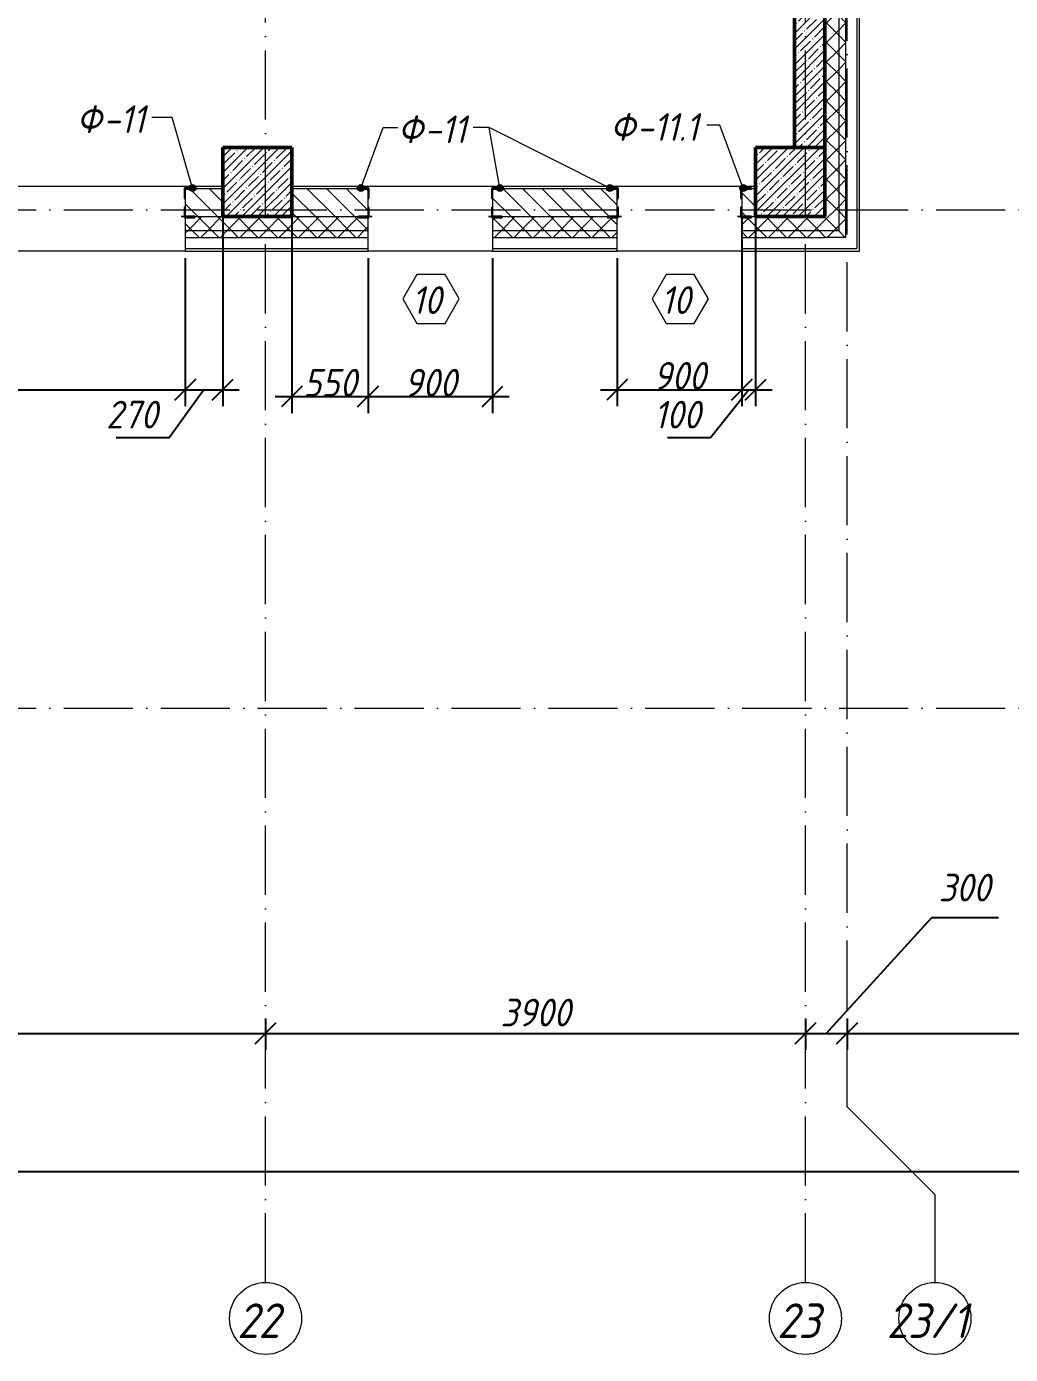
# Model space of a CAD drawing. Header units: millimetres. Extents: x -269418 to 201924, y -5890 to 98643.
# Drawn here: x 78933 to 86041, y -4670 to 4923 of the extents above; entities that cross this region are included whole.
import ezdxf

# ---------------------------------------------------------------- set-up
doc = ezdxf.new("R2010")
doc.units = ezdxf.units.MM
doc.linetypes.add('50_200_ШТРИХ_1Т_ш5_п1_п1_', pattern=[700, 500, -100, 0, -100])
for name, color, linetype, lineweight in [('A-ANNO-DIMS', 7, 'Continuous', 9), ('A-DETL', 7, 'Continuous', 9), ('A-GENM-1', 7, 'Continuous', 25), ('A-GENM-IDEN', 7, 'Continuous', 9), ('A-GLAZ-IDEN', 7, 'Continuous', 9), ('A-WALL', 7, 'Continuous', 5), ('A-WALL-1', 7, 'Continuous', 9), ('A-WALL-3', 7, 'Continuous', 50), ('A-WALL-FNSH-1', 7, 'Continuous', 9), ('A-WALL-PATT-2', 7, 'Continuous', 5), ('I-WALL', 7, 'Continuous', 5), ('S-COLS', 7, 'Continuous', 9), ('S-COLS-1', 7, 'Continuous', 5), ('S-COLS-2', 7, 'Continuous', 50), ('Оси', 7, 'Continuous', 9), ('Оси-1', 7, '50_200_ШТРИХ_1Т_ш5_п1_п1_', 9)]:
    doc.layers.add(name, color=color, linetype=linetype, lineweight=lineweight)
doc.layers.add('A-WALL-2', color=7, linetype='Continuous', lineweight=13, true_color=0xce0000)
doc.layers.add('A-WALL-PATT-1', color=7, linetype='Continuous', lineweight=5, true_color=0xce0000)
doc.styles.add('ISOCPEUR_I', font='isocpeui.ttf', dxfattribs={"width": 0.9, "height": 250})
doc.styles.add('ISOCPEUR_I_2', font='isocpeui.ttf', dxfattribs={"width": 0.9, "height": 200})
doc.dimstyles.new('ISO-2_0_0_9К_СРЕДНИЙ_1', dxfattribs={"dimscale": 304.8, "dimtxt": 199.196235, "dimasz": 0.492126, "dimexe": 0.393701, "dimexo": 0, "dimgap": 0, "dimtad": 1, "dimdec": 0, "dimzin": 0, "dimdsep": 46, "dimtxsty": 'ISOCPEUR_I_2', "dimblk1": 'OBLIQUE', "dimblk2": 'OBLIQUE', "dimsah": 1, "dimcen": 0.09, "dimdle": 0.393701, "dimazin": 0, "dimtfac": 1, "dimtdec": 4, "dimtix": 1, "dimtmove": 1, "dimatfit": 3, "dimfxl": 1, "dimtvp": 1, "dimtolj": 1, "dimtzin": 0, "dimarcsym": 2})
doc.dimstyles.new('ISO-2_0_0_9К_СРЕДНИЙ_2', dxfattribs={"dimscale": 304.8, "dimtxt": 199.196235, "dimasz": 0.492126, "dimexe": 0.393701, "dimexo": 0, "dimgap": 0, "dimtad": 1, "dimdec": 0, "dimzin": 0, "dimdsep": 46, "dimtxsty": 'ISOCPEUR_I_2', "dimblk1": 'OBLIQUE', "dimblk2": 'OBLIQUE', "dimsah": 1, "dimcen": 0.09, "dimdle": 0.393701, "dimazin": 0, "dimtfac": 1, "dimtdec": 4, "dimtix": 1, "dimtmove": 0, "dimatfit": 3, "dimfxl": 1, "dimtvp": 1, "dimtolj": 1, "dimtzin": 0, "dimarcsym": 2})
doc.dimstyles.new('ISO-2_0_0_9К_СРЕДНИЙ_ФОН', dxfattribs={"dimscale": 304.8, "dimtxt": 199.196235, "dimasz": 0.492126, "dimexe": 0.393701, "dimexo": 0, "dimgap": 0.164042, "dimtad": 1, "dimdec": 0, "dimdsep": 46, "dimtxsty": 'ISOCPEUR_I_2', "dimblk1": 'OBLIQUE', "dimblk2": 'OBLIQUE', "dimsah": 1, "dimcen": 0.09, "dimdle": 0.393701, "dimazin": 0, "dimtfac": 1, "dimtdec": 4, "dimtix": 1, "dimtmove": 0, "dimatfit": 3, "dimfxl": 1, "dimtvp": 1, "dimtfill": 1, "dimtolj": 1, "dimtzin": 0, "dimarcsym": 2})
doc.dimstyles.new('ISO-2_0_0_9К_СРЕДНИЙ_ФОН_1', dxfattribs={"dimscale": 304.8, "dimtxt": 199.196235, "dimasz": 0.492126, "dimexe": 0.393701, "dimexo": 0, "dimgap": 0.164042, "dimtad": 1, "dimdec": 0, "dimdsep": 46, "dimtxsty": 'ISOCPEUR_I_2', "dimblk1": 'OBLIQUE', "dimblk2": 'OBLIQUE', "dimsah": 1, "dimcen": 0.09, "dimdle": 0.393701, "dimazin": 0, "dimtfac": 1, "dimtdec": 4, "dimtix": 1, "dimtmove": 1, "dimatfit": 3, "dimfxl": 1, "dimtvp": 1, "dimtfill": 1, "dimtolj": 1, "dimtzin": 0, "dimarcsym": 2})
doc.dimstyles.new('ISO-2_0_0_9К_СРЕДНИЙ_ФОН_2', dxfattribs={"dimscale": 304.8, "dimtxt": 199.196235, "dimasz": 0.492126, "dimexe": 0.393701, "dimexo": 0, "dimgap": 0.164042, "dimtad": 1, "dimdec": 0, "dimdsep": 46, "dimtxsty": 'ISOCPEUR_I_2', "dimblk1": 'OBLIQUE', "dimblk2": 'OBLIQUE', "dimsah": 1, "dimcen": 0.09, "dimdle": 0.393701, "dimazin": 0, "dimtfac": 1, "dimtdec": 4, "dimtix": 1, "dimtmove": 2, "dimatfit": 3, "dimfxl": 1, "dimtvp": 1, "dimtfill": 1, "dimtolj": 1, "dimtzin": 0, "dimarcsym": 2})
pattern_1 = [(45, (0, 0), (-70.71068, 70.71068), []), (135, (0, 0), (-70.71068, -70.71068), [])]
pattern_2 = [(135, (0, 0), (-70.71068, -70.71068), [])]

# ---------------------------------------------------------------- blocks, each defined once
blk = doc.blocks.new('Колонна_Несущая_Прямоугольное сечение - Вн_ЖБ_500х500-V81-АР1_1_Кладочный план 3 этажа')
at = {"layer": 'S-COLS-1'}
h = blk.add_hatch(dxfattribs=at)
h.set_pattern_fill('FP_66', color=256, style=0, pattern_type=2)
h.set_pattern_definition([(45, (-80600, -3800), (-57.02463, 57.02463), []), (45, (-80542.975, -3800), (-57.02463, 57.02463), [100.806, -20.161, 3.353, -16.808])])
h.paths.add_polyline_path([(-250, -250), (250, -250), (250, 250), (-250, 250), (-250, -8)], flags=0)
at = {"layer": 'S-COLS-2'}
for p, q in [((250, 250), (-250, 250)), ((-250, 250), (-250, -250)), ((250, -250), (250, 250)), ((-250, -250), (250, -250))]:
    blk.add_line(p, q, dxfattribs=at)
blk = doc.blocks.new('Колонна_Несущая_Прямоугольное сечение - Вн_ЖБ_500х500-V111-АР1_1_Кладочный план 3 этажа')
at = {"layer": 'S-COLS-1'}
h = blk.add_hatch(dxfattribs=at)
h.set_pattern_fill('FP_100', color=256, style=0, pattern_type=2)
h.set_pattern_definition([(45, (-84450, -3800), (-57.02463, 57.02463), []), (45, (-84392.975, -3800), (-57.02463, 57.02463), [100.806, -20.161, 3.353, -16.808])])
h.paths.add_polyline_path([(-250, -250), (250, -250), (250, 250), (-250, 250), (-250, -8)], flags=0)
at = {"layer": 'S-COLS-2'}
for p, q in [((250, 250), (-250, 250)), ((-250, 250), (-250, -250)), ((250, -250), (250, 250)), ((-250, -250), (250, -250))]:
    blk.add_line(p, q, dxfattribs=at)
blk = doc.blocks.new('Фахверк_СКБ_Уголок - Ф-11_200х2500 h-28441216-АР1_1_Кладочный план 3 этажа')
at = {"layer": 'A-GENM-1'}
for p, q in [((200, 156), (125, 156)), ((125, 156), (125, 81)), ((131, 81), (131, 150)), ((131, 150), (200, 150)), ((200, 150), (200, 156)), ((125, 81), (131, 81)), ((131, 19), (125, 19)), ((125, 19), (125, -56)), ((131, -50), (131, 19)), ((125, -56), (200, -56)), ((200, -50), (131, -50)), ((200, -56), (200, -50))]:
    blk.add_line(p, q, dxfattribs=at)
blk = doc.blocks.new('Фахверк_СКБ_Уголок - Ф-11_1_200х2500h_крепления в одну сторону-28441424-АР1_1_Кладочный план 3 этажа')
at = {"layer": 'A-GENM-1'}
for p, q in [((200, 156), (125, 156)), ((125, 156), (125, 81)), ((131, 81), (131, 150)), ((131, 150), (200, 150)), ((200, 150), (200, 156)), ((125, 81), (131, 81)), ((131, 19), (125, 19)), ((125, 19), (125, -56)), ((131, -50), (131, 19)), ((125, -56), (200, -56)), ((200, -50), (131, -50)), ((200, -56), (200, -50))]:
    blk.add_line(p, q, dxfattribs=at)
blk = doc.blocks.new('Ось сетки - Круг_Ø6_00__ISO-2_5_0_9K_ кружки поменьше-23056867-АР1_1_Кладочный план 3 этажа')
at = {"layer": 'Оси'}
blk.add_circle((0, 0), 2.6, dxfattribs=at)
blk = doc.blocks.new('_Oblique')
at = {"color": 0, "linetype": 'ByBlock', "lineweight": -2}
blk.add_line((-0.5, -0.5), (0.5, 0.5), dxfattribs=at)
blk = doc.blocks.new('DIMBLOCK28-АР1_1_Кладочный план 3 этажа')
at = {"layer": 'A-ANNO-DIMS', "color": 0, "lineweight": -2, "transparency": 16777216}
for p, q in [((75560, -2244.1), (75560, -2470.2)), ((80660, -2244.1), (80660, -2470.2)), ((75440, -2350.2), (80780, -2350.2))]:
    blk.add_line(p, q, dxfattribs=at)
at = {"layer": 'Defpoints', "color": 0, "transparency": 16777216}
for p in [(75560, -2244.1), (80660, -2244.1), (80660, -2350.2)]:
    blk.add_point(p, dxfattribs=at)
at = {"layer": 'A-ANNO-DIMS', "color": 0, "lineweight": -2, "transparency": 16777216, "xscale": 150, "yscale": 150, "zscale": 150, "rotation": 180}
blk.add_blockref('_Oblique', (75560, -2350.2), dxfattribs=at)
at = {"layer": 'A-ANNO-DIMS', "color": 0, "lineweight": -2, "transparency": 16777216, "xscale": 150, "yscale": 150, "zscale": 150}
blk.add_blockref('_Oblique', (80660, -2350.2), dxfattribs=at)
at = {"layer": 'A-ANNO-DIMS', "color": 0, "transparency": 16777216, "insert": (78110, -2200.2), "char_height": 200, "width": 560.814, "attachment_point": 5, "style": 'ISOCPEUR_I_2', "bg_fill": 3, "box_fill_scale": 1.1, "bg_fill_color": 256, "bg_fill_true_color": 13158600, "bg_fill_transparency": 0}
blk.add_mtext('\\A1;5100', dxfattribs=at)
blk = doc.blocks.new('DIMBLOCK29-АР1_1_Кладочный план 3 этажа')
at = {"layer": 'A-ANNO-DIMS', "color": 0, "lineweight": -2, "transparency": 16777216}
for p, q in [((80660, -2244.1), (80660, -2470.2)), ((84560, -2244.1), (84560, -2470.2)), ((80540, -2350.2), (84680, -2350.2))]:
    blk.add_line(p, q, dxfattribs=at)
at = {"layer": 'Defpoints', "color": 0, "transparency": 16777216}
for p in [(80660, -2244.1), (84560, -2244.1), (84560, -2350.2)]:
    blk.add_point(p, dxfattribs=at)
at = {"layer": 'A-ANNO-DIMS', "color": 0, "lineweight": -2, "transparency": 16777216, "xscale": 150, "yscale": 150, "zscale": 150, "rotation": 180}
blk.add_blockref('_Oblique', (80660, -2350.2), dxfattribs=at)
at = {"layer": 'A-ANNO-DIMS', "color": 0, "lineweight": -2, "transparency": 16777216, "xscale": 150, "yscale": 150, "zscale": 150}
blk.add_blockref('_Oblique', (84560, -2350.2), dxfattribs=at)
at = {"layer": 'A-ANNO-DIMS', "color": 0, "transparency": 16777216, "insert": (82610, -2200.2), "char_height": 200, "width": 606.782, "attachment_point": 5, "style": 'ISOCPEUR_I_2', "bg_fill": 3, "box_fill_scale": 1.1, "bg_fill_color": 256, "bg_fill_true_color": 13158600, "bg_fill_transparency": 0}
blk.add_mtext('\\A1;3900', dxfattribs=at)
blk = doc.blocks.new('DIMBLOCK30-АР1_1_Кладочный план 3 этажа')
at = {"layer": 'A-ANNO-DIMS', "color": 0, "lineweight": -2, "transparency": 16777216}
for p, q in [((84710, -2350.2), (85471.9, -1514.2)), ((85471.9, -1514.2), (85954.3, -1514.2)), ((84560, -2244.1), (84560, -2470.2)), ((84860, -2244.1), (84860, -2470.2)), ((84440, -2350.2), (84980, -2350.2))]:
    blk.add_line(p, q, dxfattribs=at)
at = {"layer": 'Defpoints', "color": 0, "transparency": 16777216}
for p in [(84560, -2244.1), (84860, -2244.1), (84860, -2350.2)]:
    blk.add_point(p, dxfattribs=at)
at = {"layer": 'A-ANNO-DIMS', "color": 0, "lineweight": -2, "transparency": 16777216, "xscale": 150, "yscale": 150, "zscale": 150, "rotation": 180}
blk.add_blockref('_Oblique', (84560, -2350.2), dxfattribs=at)
at = {"layer": 'A-ANNO-DIMS', "color": 0, "lineweight": -2, "transparency": 16777216, "xscale": 150, "yscale": 150, "zscale": 150}
blk.add_blockref('_Oblique', (84860, -2350.2), dxfattribs=at)
at = {"layer": 'A-ANNO-DIMS', "color": 0, "transparency": 16777216, "insert": (85521.9, -1197.5), "char_height": 200, "width": 455.087, "attachment_point": 1, "line_spacing_factor": 1.149209, "style": 'ISOCPEUR_I_2', "bg_fill": 3, "box_fill_scale": 1.1, "bg_fill_color": 256, "bg_fill_true_color": 13158600, "bg_fill_transparency": 0}
blk.add_mtext('\\A1;300', dxfattribs=at)
blk = doc.blocks.new('DIMBLOCK31-АР1_1_Кладочный план 3 этажа')
at = {"layer": 'A-ANNO-DIMS', "color": 0, "lineweight": -2, "transparency": 16777216}
for p, q in [((84860, -2244.1), (84860, -2470.2)), ((89360, -2244.1), (89360, -2470.2)), ((84740, -2350.2), (89480, -2350.2))]:
    blk.add_line(p, q, dxfattribs=at)
at = {"layer": 'Defpoints', "color": 0, "transparency": 16777216}
for p in [(84860, -2244.1), (89360, -2244.1), (89360, -2350.2)]:
    blk.add_point(p, dxfattribs=at)
at = {"layer": 'A-ANNO-DIMS', "color": 0, "lineweight": -2, "transparency": 16777216, "xscale": 150, "yscale": 150, "zscale": 150, "rotation": 180}
blk.add_blockref('_Oblique', (84860, -2350.2), dxfattribs=at)
at = {"layer": 'A-ANNO-DIMS', "color": 0, "lineweight": -2, "transparency": 16777216, "xscale": 150, "yscale": 150, "zscale": 150}
blk.add_blockref('_Oblique', (89360, -2350.2), dxfattribs=at)
at = {"layer": 'A-ANNO-DIMS', "color": 0, "transparency": 16777216, "insert": (87110, -2200.2), "char_height": 200, "width": 625.17, "attachment_point": 5, "style": 'ISOCPEUR_I_2', "bg_fill": 3, "box_fill_scale": 1.1, "bg_fill_color": 256, "bg_fill_true_color": 13158600, "bg_fill_transparency": 0}
blk.add_mtext('\\A1;4500', dxfattribs=at)
blk = doc.blocks.new('DIMBLOCK42-АР1_1_Кладочный план 3 этажа')
at = {"layer": 'A-ANNO-DIMS', "color": 0, "lineweight": -2, "transparency": 16777216}
for p, q in [((110, -3243.8), (110, -3469.8)), ((125010, -3243.8), (125010, -3469.8)), ((-10, -3349.8), (60857.6, -3349.8)), ((125130, -3349.8), (61679.4, -3349.8))]:
    blk.add_line(p, q, dxfattribs=at)
at = {"layer": 'Defpoints', "color": 0, "transparency": 16777216}
for p in [(110, -3243.8), (125010, -3243.8), (125010, -3349.8)]:
    blk.add_point(p, dxfattribs=at)
at = {"layer": 'A-ANNO-DIMS', "color": 0, "lineweight": -2, "transparency": 16777216, "xscale": 150, "yscale": 150, "zscale": 150, "rotation": 180}
blk.add_blockref('_Oblique', (110, -3349.8), dxfattribs=at)
at = {"layer": 'A-ANNO-DIMS', "color": 0, "lineweight": -2, "transparency": 16777216, "xscale": 150, "yscale": 150, "zscale": 150}
blk.add_blockref('_Oblique', (125010, -3349.8), dxfattribs=at)
at = {"layer": 'A-ANNO-DIMS', "color": 0, "transparency": 16777216, "insert": (60827.2, -3038.5), "char_height": 200, "width": 882.593, "attachment_point": 1, "line_spacing_factor": 1.149209, "style": 'ISOCPEUR_I_2', "bg_fill": 3, "box_fill_scale": 1.1, "bg_fill_color": 256, "bg_fill_true_color": 13158600, "bg_fill_transparency": 0}
blk.add_mtext('\\A1;124900', dxfattribs=at)
blk = doc.blocks.new('AAR_СКБ_Марка_Окна_Перемычка и проем - Марка проема-25443838-АР1_1_Кладочный план 3 этажа')
at = {"layer": 'A-GLAZ-IDEN'}
for p, q in [((-0.968, -0.984), (-1.986, -2.747)), ((1.067, -0.984), (-0.968, -0.984)), ((2.085, -2.747), (1.067, -0.984)), ((-1.986, -2.747), (-0.968, -4.509)), ((1.067, -4.509), (2.085, -2.747)), ((-0.968, -4.509), (1.067, -4.509))]:
    blk.add_line(p, q, dxfattribs=at)
blk = doc.blocks.new('DIMBLOCK380-АР1_1_Кладочный план 3 этажа')
at = {"layer": 'A-ANNO-DIMS', "color": 0, "lineweight": -2, "transparency": 16777216}
for p, q in [((84100, 3550), (84100, 2179.6)), ((83200, 3250), (83200, 2179.6)), ((83080, 2299.6), (84220, 2299.6))]:
    blk.add_line(p, q, dxfattribs=at)
at = {"layer": 'Defpoints', "color": 0, "transparency": 16777216}
for p in [(84100, 3550), (83200, 3250), (84100, 2299.6)]:
    blk.add_point(p, dxfattribs=at)
at = {"layer": 'A-ANNO-DIMS', "color": 0, "lineweight": -2, "transparency": 16777216, "xscale": 150, "yscale": 150, "zscale": 150, "rotation": 180}
blk.add_blockref('_Oblique', (83200, 2299.6), dxfattribs=at)
at = {"layer": 'A-ANNO-DIMS', "color": 0, "lineweight": -2, "transparency": 16777216, "xscale": 150, "yscale": 150, "zscale": 150}
blk.add_blockref('_Oblique', (84100, 2299.6), dxfattribs=at)
at = {"layer": 'A-ANNO-DIMS', "color": 0, "transparency": 16777216, "insert": (83650, 2399.6), "char_height": 200, "width": 455.087, "attachment_point": 5, "style": 'ISOCPEUR_I_2'}
blk.add_mtext('\\A1;900', dxfattribs=at)
blk = doc.blocks.new('DIMBLOCK381-АР1_1_Кладочный план 3 этажа')
at = {"layer": 'A-ANNO-DIMS', "color": 0, "lineweight": -2, "transparency": 16777216}
for p, q in [((84100, 3550), (84100, 2179.6)), ((84200, 3550), (84200, 2179.6)), ((84150, 2299.6), (83874.2, 1952.9)), ((83980, 2299.6), (84320, 2299.6)), ((83874.2, 1952.9), (83562.5, 1952.9))]:
    blk.add_line(p, q, dxfattribs=at)
at = {"layer": 'Defpoints', "color": 0, "transparency": 16777216}
for p in [(84100, 3550), (84200, 3550), (84200, 2299.6)]:
    blk.add_point(p, dxfattribs=at)
at = {"layer": 'A-ANNO-DIMS', "color": 0, "lineweight": -2, "transparency": 16777216, "xscale": 150, "yscale": 150, "zscale": 150, "rotation": 180}
blk.add_blockref('_Oblique', (84100, 2299.6), dxfattribs=at)
at = {"layer": 'A-ANNO-DIMS', "color": 0, "lineweight": -2, "transparency": 16777216, "xscale": 150, "yscale": 150, "zscale": 150}
blk.add_blockref('_Oblique', (84200, 2299.6), dxfattribs=at)
at = {"layer": 'A-ANNO-DIMS', "color": 0, "transparency": 16777216, "insert": (83465.1, 2219.6), "char_height": 200, "width": 409.118, "attachment_point": 1, "line_spacing_factor": 1.149209, "style": 'ISOCPEUR_I_2'}
blk.add_mtext('\\A1;100', dxfattribs=at)
blk = doc.blocks.new('DIMBLOCK404-АР1_1_Кладочный план 3 этажа')
at = {"layer": 'A-ANNO-DIMS', "color": 0, "lineweight": -2, "transparency": 16777216}
for p, q in [((77080, 3250), (77080, 2179.6)), ((80080, 3250), (80080, 2179.6)), ((76960, 2299.6), (80200, 2299.6))]:
    blk.add_line(p, q, dxfattribs=at)
at = {"layer": 'Defpoints', "color": 0, "transparency": 16777216}
for p in [(77080, 3250), (80080, 3250), (80080, 2299.6)]:
    blk.add_point(p, dxfattribs=at)
at = {"layer": 'A-ANNO-DIMS', "color": 0, "lineweight": -2, "transparency": 16777216, "xscale": 150, "yscale": 150, "zscale": 150, "rotation": 180}
blk.add_blockref('_Oblique', (77080, 2299.6), dxfattribs=at)
at = {"layer": 'A-ANNO-DIMS', "color": 0, "lineweight": -2, "transparency": 16777216, "xscale": 150, "yscale": 150, "zscale": 150}
blk.add_blockref('_Oblique', (80080, 2299.6), dxfattribs=at)
at = {"layer": 'A-ANNO-DIMS', "color": 0, "transparency": 16777216, "insert": (78580, 2399.6), "char_height": 200, "width": 606.782, "attachment_point": 5, "style": 'ISOCPEUR_I_2'}
blk.add_mtext('\\A1;3000', dxfattribs=at)
blk = doc.blocks.new('DIMBLOCK405-АР1_1_Кладочный план 3 этажа')
at = {"layer": 'A-ANNO-DIMS', "color": 0, "lineweight": -2, "transparency": 16777216}
for p, q in [((80350, 3550), (80350, 2179.6)), ((80080, 3250), (80080, 2179.6)), ((79960, 2299.6), (80470, 2299.6)), ((80215, 2299.6), (79962.5, 1952.9)), ((79962.5, 1952.9), (79580.2, 1952.9))]:
    blk.add_line(p, q, dxfattribs=at)
at = {"layer": 'Defpoints', "color": 0, "transparency": 16777216}
for p in [(80350, 3550), (80080, 3250), (80350, 2299.6)]:
    blk.add_point(p, dxfattribs=at)
at = {"layer": 'A-ANNO-DIMS', "color": 0, "lineweight": -2, "transparency": 16777216, "xscale": 150, "yscale": 150, "zscale": 150, "rotation": 180}
blk.add_blockref('_Oblique', (80080, 2299.6), dxfattribs=at)
at = {"layer": 'A-ANNO-DIMS', "color": 0, "lineweight": -2, "transparency": 16777216, "xscale": 150, "yscale": 150, "zscale": 150}
blk.add_blockref('_Oblique', (80350, 2299.6), dxfattribs=at)
at = {"layer": 'A-ANNO-DIMS', "color": 0, "transparency": 16777216, "insert": (79507.5, 2219.6), "char_height": 200, "width": 455.087, "attachment_point": 1, "line_spacing_factor": 1.149209, "style": 'ISOCPEUR_I_2'}
blk.add_mtext('\\A1;270', dxfattribs=at)
blk = doc.blocks.new('DIMBLOCK406-АР1_1_Кладочный план 3 этажа')
at = {"layer": 'A-ANNO-DIMS', "color": 0, "lineweight": -2, "transparency": 16777216}
for p, q in [((80850, 3550), (80850, 2129.9)), ((81400, 3250), (81400, 2129.9)), ((80730, 2249.9), (81520, 2249.9))]:
    blk.add_line(p, q, dxfattribs=at)
at = {"layer": 'Defpoints', "color": 0, "transparency": 16777216}
for p in [(80850, 3550), (81400, 3250), (81400, 2249.9)]:
    blk.add_point(p, dxfattribs=at)
at = {"layer": 'A-ANNO-DIMS', "color": 0, "lineweight": -2, "transparency": 16777216, "xscale": 150, "yscale": 150, "zscale": 150, "rotation": 180}
blk.add_blockref('_Oblique', (80850, 2249.9), dxfattribs=at)
at = {"layer": 'A-ANNO-DIMS', "color": 0, "lineweight": -2, "transparency": 16777216, "xscale": 150, "yscale": 150, "zscale": 150}
blk.add_blockref('_Oblique', (81400, 2249.9), dxfattribs=at)
at = {"layer": 'A-ANNO-DIMS', "color": 0, "transparency": 16777216, "insert": (81125, 2349.9), "char_height": 200, "width": 455.087, "attachment_point": 5, "style": 'ISOCPEUR_I_2'}
blk.add_mtext('\\A1;550', dxfattribs=at)
blk = doc.blocks.new('DIMBLOCK407-АР1_1_Кладочный план 3 этажа')
at = {"layer": 'A-ANNO-DIMS', "color": 0, "lineweight": -2, "transparency": 16777216}
for p, q in [((81400, 3250), (81400, 2129.9)), ((82300, 3250), (82300, 2129.9)), ((81280, 2249.9), (82420, 2249.9))]:
    blk.add_line(p, q, dxfattribs=at)
at = {"layer": 'Defpoints', "color": 0, "transparency": 16777216}
for p in [(81400, 3250), (82300, 3250), (82300, 2249.9)]:
    blk.add_point(p, dxfattribs=at)
at = {"layer": 'A-ANNO-DIMS', "color": 0, "lineweight": -2, "transparency": 16777216, "xscale": 150, "yscale": 150, "zscale": 150, "rotation": 180}
blk.add_blockref('_Oblique', (81400, 2249.9), dxfattribs=at)
at = {"layer": 'A-ANNO-DIMS', "color": 0, "lineweight": -2, "transparency": 16777216, "xscale": 150, "yscale": 150, "zscale": 150}
blk.add_blockref('_Oblique', (82300, 2249.9), dxfattribs=at)
at = {"layer": 'A-ANNO-DIMS', "color": 0, "transparency": 16777216, "insert": (81850, 2349.9), "char_height": 200, "width": 455.087, "attachment_point": 5, "style": 'ISOCPEUR_I_2'}
blk.add_mtext('\\A1;900', dxfattribs=at)

msp = doc.modelspace()

# ---------------------------------------------------------------- hatches: boundary and pattern name
at = {"layer": 'A-GENM-IDEN'}
h = msp.add_hatch(color=256, dxfattribs=at)
edge = h.paths.add_edge_path(flags=0)
edge.add_arc((80132.3, 3756), 25, 0, 360)
h = msp.add_hatch(color=256, dxfattribs=at)
edge = h.paths.add_edge_path(flags=0)
edge.add_arc((81347.7, 3756), 25, 0, 360)
h = msp.add_hatch(color=256, dxfattribs=at)
edge = h.paths.add_edge_path(flags=0)
edge.add_arc((82352.3, 3756), 25, 0, 360)
h = msp.add_hatch(color=256, dxfattribs=at)
edge = h.paths.add_edge_path(flags=0)
edge.add_arc((83147.7, 3756), 25, 0, 360)
h = msp.add_hatch(color=256, dxfattribs=at)
edge = h.paths.add_edge_path(flags=0)
edge.add_arc((84110.7, 3756), 25, 0, 360)
at = {"layer": 'A-WALL-PATT-1'}
h = msp.add_hatch(dxfattribs=at)
h.set_pattern_fill('FP_1', color=256, style=0, pattern_type=2)
h.set_pattern_definition(pattern_2)
h.paths.add_polyline_path([(80350, 3550), (80350, 3750), (80080, 3750), (80080, 3550), (80169.7, 3550)], flags=0)
h.paths.add_polyline_path([(77080, 3550), (77080, 3750), (75980, 3750), (75980, 3550), (77011, 3550)], flags=0)
h = msp.add_hatch(dxfattribs=at)
h.set_pattern_fill('FP_1', color=256, style=0, pattern_type=2)
h.set_pattern_definition(pattern_2)
h.paths.add_polyline_path([(82300, 3550), (83200, 3550), (83200, 3750), (82300, 3750), (82300, 3619)], flags=0)
h.paths.add_polyline_path([(81400, 3550), (81400, 3750), (80850, 3750), (80850, 3550), (81331, 3550)], flags=0)
h.paths.add_polyline_path([(84169, 3550), (84200, 3550), (84200, 3750), (84100, 3750), (84100, 3550)], flags=0)
at = {"layer": 'A-WALL-PATT-2'}
h = msp.add_hatch(dxfattribs=at)
h.set_pattern_fill('FP_4', color=256, style=0, pattern_type=2)
h.set_pattern_definition([(45, (0, 0), (-57.02463, 57.02463), []), (45, (57.025, 0), (-57.02463, 57.02463), [100.806, -20.161, 3.353, -16.808])])
h.paths.add_polyline_path([(84700, 4050), (84700, 10900), (84480, 10900), (84480, 4050)], flags=0)
h = msp.add_hatch(dxfattribs=at)
h.set_pattern_fill('FP_2', color=256, style=0, pattern_type=2)
h.set_pattern_definition(pattern_1)
h.paths.add_polyline_path([(84800, 3450), (84800, 10250), (84700, 10250), (84700, 3450)], flags=0)
h = msp.add_hatch(dxfattribs=at)
h.set_pattern_fill('FP_2', color=256, style=0, pattern_type=2)
h.set_pattern_definition(pattern_1)
h.paths.add_polyline_path([(84800, 3400), (84850, 3400), (84850, 10250), (84800, 10250), (84800, 3450)], flags=0)
h = msp.add_hatch(dxfattribs=at)
h.set_pattern_fill('FP_2', color=256, style=0, pattern_type=2)
h.set_pattern_definition(pattern_1)
h.paths.add_polyline_path([(84231.3, 3450), (84700, 3450), (84700, 3550), (84169, 3550), (84169, 3544), (84100, 3544), (84100, 3450)], flags=0)
h.paths.add_polyline_path([(80080, 3450), (81400, 3450), (81399.5, 3544), (81331, 3544), (81331, 3550), (80149, 3550), (80149, 3544), (80080, 3544)], flags=0)
h.paths.add_polyline_path([(75980, 3450), (77080, 3450), (77079.5, 3544), (77011, 3544), (77011, 3550), (75700, 3550), (75700, 3450), (75800, 3450)], flags=0)
h.paths.add_polyline_path([(82369, 3450), (83200, 3450), (83199.5, 3544), (83131, 3544), (83131, 3550), (82369, 3550), (82369, 3544), (82300, 3544), (82300, 3450)], flags=0)
h = msp.add_hatch(dxfattribs=at)
h.set_pattern_fill('FP_2', color=256, style=0, pattern_type=2)
h.set_pattern_definition(pattern_1)
h.paths.add_polyline_path([(83200, 3400), (83200, 3450), (82300, 3450), (82300, 3400), (82877.4, 3400)], flags=0)
h.paths.add_polyline_path([(80169.7, 3400), (81400, 3400), (81400, 3450), (80080, 3450), (80080, 3400)], flags=0)
h.paths.add_polyline_path([(84800, 3400), (84800, 3450), (84100, 3450), (84100, 3400), (84700, 3400)], flags=0)
h.paths.add_polyline_path([(77080, 3400), (77080, 3450), (75800, 3450), (75800, 3400), (76108.2, 3400)], flags=0)

# ---------------------------------------------------------------- linework, layer by layer
at = {"layer": 'A-DETL'}
for p, q in [((84850, 10242), (84850, 3400)), ((80080, 3400), (81400, 3400)), ((82300, 3400), (83200, 3400)), ((84100, 3400), (84700, 3400))]:
    msp.add_line(p, q, dxfattribs=at)
at = {"layer": 'A-GENM-IDEN'}
for p, q in [((79985.1, 4266.6), (79838, 4266.6)), ((80132.3, 3756), (79985.1, 4266.6)), ((81347.7, 3756), (81508.3, 4193.1)), ((81508.3, 4193.1), (81616.4, 4193.1)), ((82275.6, 4193.1), (82158.7, 4193.1)), ((82275.6, 4193.1), (82158.7, 4193.1)), ((82352.3, 3756), (82275.6, 4193.1)), ((83147.7, 3756), (82275.6, 4193.1)), ((83942.1, 4209.8), (83847, 4209.8)), ((84110.7, 3756), (83942.1, 4209.8))]:
    msp.add_line(p, q, dxfattribs=at)
for centre in [(80132.3, 3756), (81347.7, 3756), (82352.3, 3756), (83147.7, 3756), (84110.7, 3756)]:
    msp.add_circle(centre, 25, dxfattribs=at)
at = {"layer": 'A-WALL'}
for p, q in [((84800, 10250), (84800, 3450)), ((84930, 10250), (84930, 3320)), ((80080, 3450), (81400, 3450)), ((82300, 3450), (83200, 3450)), ((84100, 3450), (84800, 3450)), ((84850, 3400), (84700, 3400)), ((80080, 3320), (81400, 3320)), ((82300, 3320), (83200, 3320)), ((84100, 3320), (84930, 3320))]:
    msp.add_line(p, q, dxfattribs=at)
at = {"layer": 'A-WALL-1'}
for p, q in [((84700, 10242), (84700, 4050)), ((80050, 3550), (80074, 3550)), ((81406, 3550), (81430, 3550)), ((82270, 3550), (82294, 3550)), ((83206, 3550), (83230, 3550)), ((84070, 3550), (84094, 3550)), ((80080, 3544), (80080, 3320)), ((81400, 3320), (81400, 3544)), ((82300, 3544), (82300, 3320)), ((83200, 3320), (83200, 3544)), ((84100, 3544), (84100, 3320)), ((80080, 3300), (77080, 3300)), ((82300, 3300), (81400, 3300)), ((84100, 3300), (83200, 3300))]:
    msp.add_line(p, q, dxfattribs=at)
at = {"layer": 'A-WALL-2'}
for p, q in [((80350, 3750), (80149, 3750)), ((81331, 3750), (80850, 3750)), ((83131, 3750), (82369, 3750)), ((84200, 3750), (84169, 3750)), ((80080, 3681), (80080, 3619)), ((81400, 3619), (81400, 3681)), ((82300, 3681), (82300, 3619)), ((83200, 3619), (83200, 3681)), ((84100, 3681), (84100, 3619)), ((80149, 3550), (80350, 3550)), ((80850, 3550), (81331, 3550)), ((82369, 3550), (83131, 3550)), ((84169, 3550), (84200, 3550))]:
    msp.add_line(p, q, dxfattribs=at)
at = {"layer": 'A-WALL-3'}
for p, q in [((84480, 10900), (84480, 4050)), ((84700, 4050), (84700, 10900))]:
    msp.add_line(p, q, dxfattribs=at)
at = {"layer": 'A-WALL-FNSH-1'}
for p, q in [((84950, 3300), (84950, 10242)), ((80080, 3320), (80080, 3300)), ((80080, 3300), (81400, 3300)), ((81400, 3300), (81400, 3320)), ((82300, 3320), (82300, 3300)), ((82300, 3300), (83200, 3300)), ((83200, 3300), (83200, 3320)), ((84100, 3320), (84100, 3300)), ((84100, 3300), (84950, 3300))]:
    msp.add_line(p, q, dxfattribs=at)
at = {"layer": 'I-WALL'}
for p, q in [((75980, 3770), (80350, 3770)), ((80850, 3770), (84200, 3770)), ((80074, 3550), (80050, 3550)), ((81430, 3550), (81406, 3550)), ((82294, 3550), (82270, 3550)), ((83230, 3550), (83206, 3550)), ((84094, 3550), (84070, 3550))]:
    msp.add_line(p, q, dxfattribs=at)
at = {"layer": 'Оси'}
for p, q in [((84860, -2880), (85495, -3515)), ((85495, -3515), (85495, -4150))]:
    msp.add_line(p, q, dxfattribs=at)
at = {"layer": 'Оси-1'}
for p, q in [((80660, -4150), (80660, 28615.1)), ((84560, -4150), (84560, 28636.9)), ((84860, -2880), (84860, 28636.9)), ((-6210, 3600), (125951.6, 3600)), ((-6210, 0), (125951.6, 0))]:
    msp.add_line(p, q, dxfattribs=at)

# ---------------------------------------------------------------- block references
at = {"layer": 'A-GENM-1'}
for name, p in [('Фахверк_СКБ_Уголок - Ф-11_200х2500 h-28441216-АР1_1_Кладочный план 3 этажа', (79949, 3600)), ('Фахверк_СКБ_Уголок - Ф-11_200х2500 h-28441216-АР1_1_Кладочный план 3 этажа', (82169, 3600)), ('Фахверк_СКБ_Уголок - Ф-11_1_200х2500h_крепления в одну сторону-28441424-АР1_1_Кладочный план 3 этажа', (83969, 3600))]:
    msp.add_blockref(name, p, dxfattribs=at)
at = {"layer": 'A-GENM-1', "rotation": 180}
for p in [(81531, 3700), (83331, 3700)]:
    msp.add_blockref('Фахверк_СКБ_Уголок - Ф-11_200х2500 h-28441216-АР1_1_Кладочный план 3 этажа', p, dxfattribs=at)
at = {"layer": 'A-GLAZ-IDEN', "xscale": 99.99999999999993, "yscale": 99.99999999999993, "zscale": 99.99999999999993}
for p in [(81850, 3229.7), (83650, 3229.7)]:
    msp.add_blockref('AAR_СКБ_Марка_Окна_Перемычка и проем - Марка проема-25443838-АР1_1_Кладочный план 3 этажа', p, dxfattribs=at)
at = {"layer": 'S-COLS'}
for name, p in [('Колонна_Несущая_Прямоугольное сечение - Вн_ЖБ_500х500-V81-АР1_1_Кладочный план 3 этажа', (80600, 3800)), ('Колонна_Несущая_Прямоугольное сечение - Вн_ЖБ_500х500-V111-АР1_1_Кладочный план 3 этажа', (84450, 3800))]:
    msp.add_blockref(name, p, dxfattribs=at)
at = {"layer": 'Оси', "xscale": 99.99999999999993, "yscale": 99.99999999999993, "zscale": 99.99999999999993}
for p in [(80660, -4410), (84560, -4410), (85495, -4410)]:
    msp.add_blockref('Ось сетки - Круг_Ø6_00__ISO-2_5_0_9K_ кружки поменьше-23056867-АР1_1_Кладочный план 3 этажа', p, dxfattribs=at)

# ---------------------------------------------------------------- texts
at = {"layer": 'A-GENM-IDEN', "char_height": 200, "attachment_point": 1, "style": 'ISOCPEUR_I_2'}
for s, insert, width in [('\\fISOCPEUR|b0|i1|c204|p34|;\\W.9;Ф', (79295.7, 4354.2), 230.886), ('-11', (79486.2, 4354.2), 389.62), ('\\fISOCPEUR|b0|i1|c204|p34|;\\W.9;Ф', (81616.4, 4280.8), 230.886), ('\\fISOCPEUR|b0|i1|c204|p34|;\\W.9;Ф', (81616.4, 4280.8), 230.886), ('\\fISOCPEUR|b0|i1|c204|p34|;\\W.9;Ф', (81616.4, 4280.8), 230.886), ('-11', (81806.9, 4280.8), 389.62), ('-11', (81806.9, 4280.8), 389.62), ('-11', (81806.9, 4280.8), 389.62), ('\\fISOCPEUR|b0|i1|c204|p34|;\\W.9;Ф', (83150, 4297.5), 230.886), ('-11.1', (83340.5, 4297.5), 577.215)]:
    msp.add_mtext(s, dxfattribs=dict(at, insert=insert, width=width))
at = {"layer": 'A-GLAZ-IDEN', "char_height": 200, "width": 274.177, "attachment_point": 1, "style": 'ISOCPEUR_I_2'}
for insert in [(81716.1, 3047.1), (83516.1, 3047.1)]:
    msp.add_mtext('10', dxfattribs=dict(at, insert=insert))
at = {"layer": 'Оси', "char_height": 250, "attachment_point": 1, "style": 'ISOCPEUR_I'}
for s, insert, width in [('22', (80455.1, -4301.2), 404.05), ('23', (84355.1, -4301.2), 404.05), ('23/1', (85147, -4301.2), 750.379)]:
    msp.add_mtext(s, dxfattribs=dict(at, insert=insert, width=width))

# ---------------------------------------------------------------- dimensions: what is measured, and where the dimension line sits
at = {"layer": 'A-ANNO-DIMS'}
for base, p1, p2, override, picture, middle in [((80350, 2299.6), (80080, 3250), (80350, 3550), {"dimpost": '<>', "dimfxl": 403.608695}, 'DIMBLOCK405-АР1_1_Кладочный план 3 этажа', (79962.5, 1952.9)), ((84200, 2299.6), (84100, 3550), (84200, 3550), {"dimpost": '<>', "dimfxl": 99.999961}, 'DIMBLOCK381-АР1_1_Кладочный план 3 этажа', (83874.2, 1952.9))]:
    dim = msp.add_linear_dim(base=base, p1=p1, p2=p2, dimstyle='ISO-2_0_0_9К_СРЕДНИЙ_1', override=override, dxfattribs=at)
    dim.commit()
    dim.dimension.update_dxf_attribs({"geometry": picture, "text_midpoint": middle, "dimtype": 160})
for base, p1, p2, override, picture, middle in [((81400, 2249.9), (80850, 3550), (81400, 3250), {"dimpost": '<>', "dimfxl": 626.498176}, 'DIMBLOCK406-АР1_1_Кладочный план 3 этажа', (81125, 2349.9)), ((84100, 2299.6), (83200, 3250), (84100, 3550), {"dimpost": '<>', "dimfxl": 948.683298}, 'DIMBLOCK380-АР1_1_Кладочный план 3 этажа', (83650, 2399.6)), ((80080, 2299.6), (77080, 3250), (80080, 3250), {"dimpost": '<>', "dimfxl": 3000}, 'DIMBLOCK404-АР1_1_Кладочный план 3 этажа', (78580, 2399.6)), ((82300, 2249.9), (81400, 3250), (82300, 3250), {"dimpost": '<>', "dimfxl": 900}, 'DIMBLOCK407-АР1_1_Кладочный план 3 этажа', (81850, 2349.9))]:
    dim = msp.add_linear_dim(base=base, p1=p1, p2=p2, dimstyle='ISO-2_0_0_9К_СРЕДНИЙ_2', override=override, dxfattribs=at)
    dim.commit()
    dim.dimension.update_dxf_attribs({"geometry": picture, "text_midpoint": middle})

# ---------------------------------------------------------------- next in the draw order: dimensions: what is measured, and where the dimension line sits
dim = msp.add_linear_dim(base=(80660, -2350.2), p1=(75560, -2244.1), p2=(80660, -2244.1), dimstyle='ISO-2_0_0_9К_СРЕДНИЙ_ФОН', override={"dimpost": '<>', "dimfxl": 5100}, dxfattribs=at)
dim.commit()
dim.dimension.update_dxf_attribs({"geometry": 'DIMBLOCK28-АР1_1_Кладочный план 3 этажа', "text_midpoint": (78110, -2200.2)})
dim = msp.add_linear_dim(base=(125010, -3349.8), p1=(110, -3243.8), p2=(125010, -3243.8), dimstyle='ISO-2_0_0_9К_СРЕДНИЙ_ФОН_2', override={"dimpost": '<>', "dimfxl": 124899.999966}, dxfattribs=at)
dim.commit()
dim.dimension.update_dxf_attribs({"geometry": 'DIMBLOCK42-АР1_1_Кладочный план 3 этажа', "text_midpoint": (61268.5, -3171.9), "dimtype": 160})

# ---------------------------------------------------------------- next in the draw order: dimensions: what is measured, and where the dimension line sits
dim = msp.add_linear_dim(base=(84560, -2350.2), p1=(80660, -2244.1), p2=(84560, -2244.1), dimstyle='ISO-2_0_0_9К_СРЕДНИЙ_ФОН', override={"dimpost": '<>', "dimfxl": 3900}, dxfattribs=at)
dim.commit()
dim.dimension.update_dxf_attribs({"geometry": 'DIMBLOCK29-АР1_1_Кладочный план 3 этажа', "text_midpoint": (82610, -2200.2)})

# ---------------------------------------------------------------- next in the draw order: dimensions: what is measured, and where the dimension line sits
dim = msp.add_linear_dim(base=(84860, -2350.2), p1=(84560, -2244.1), p2=(84860, -2244.1), dimstyle='ISO-2_0_0_9К_СРЕДНИЙ_ФОН_1', override={"dimpost": '<>', "dimfxl": 300}, dxfattribs=at)
dim.commit()
dim.dimension.update_dxf_attribs({"geometry": 'DIMBLOCK30-АР1_1_Кладочный план 3 этажа', "text_midpoint": (85521.9, -1514.2), "dimtype": 160})

# ---------------------------------------------------------------- next in the draw order: dimensions: what is measured, and where the dimension line sits
dim = msp.add_linear_dim(base=(89360, -2350.2), p1=(84860, -2244.1), p2=(89360, -2244.1), dimstyle='ISO-2_0_0_9К_СРЕДНИЙ_ФОН', override={"dimpost": '<>', "dimfxl": 4500}, dxfattribs=at)
dim.commit()
dim.dimension.update_dxf_attribs({"geometry": 'DIMBLOCK31-АР1_1_Кладочный план 3 этажа', "text_midpoint": (87110, -2200.2)})

doc.saveas('drawing.dxf')
